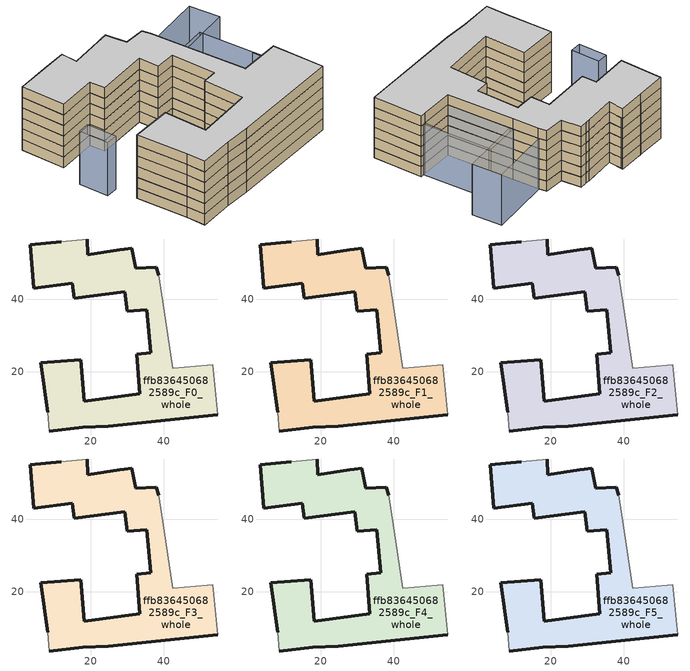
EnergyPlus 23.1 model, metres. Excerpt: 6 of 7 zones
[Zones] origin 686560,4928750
ffb836450682589c_F0_whole
 floor ground (EU_floor_Construction): 55,8.16 53.5,22 52.02,21.86 42.55,21 39.72,39.49 38.63,46.62 38.01,48.81 32.41,48.54 31.28,54.03 29.17,53.76 27.96,53.6 19.1,52.28 18.99,56.62 11.81,55.89 3.22,55.04 4.2,43.12 14.84,44.42 15.34,40.34 29.35,42.06 29.94,36.68 35.36,37.16 36.45,25.28 32.69,24.89 33.41,13.95 18.11,11.87 17.22,23.38 6.24,22.52 8.11,8.87 8.57,3.73 17.78,4.77 24.76,5.09 z0
 wall outside (EU_wall_Construction): 18.99,56.62 19.1,52.28 27.96,53.6 29.17,53.76 31.28,54.03 32.41,48.54 38.01,48.81 38.63,46.62 / 55,8.16 24.76,5.09 17.78,4.77 8.57,3.73 / 8.11,8.87 6.24,22.52 17.22,23.38 18.11,11.87 33.41,13.95 32.69,24.89 36.45,25.28 35.36,37.16 29.94,36.68 29.35,42.06 15.34,40.34 14.84,44.42 4.2,43.12 3.22,55.04 11.81,55.89 z0:3
 wall adiabatic (EU_wall_Construction): 11.81,55.89 18.99,56.62 / 38.63,46.62 39.72,39.49 42.55,21 52.02,21.86 53.5,22 55,8.16 / 8.57,3.73 8.11,8.87 z0:3
ffb836450682589c_F1_whole
 floor to ffb836450682589c_F0_whole (EU_floor_Construction): 55,8.16 53.5,22 52.02,21.86 42.55,21 39.72,39.49 38.63,46.62 38.01,48.81 32.41,48.54 31.28,54.03 29.17,53.76 27.96,53.6 19.1,52.28 18.99,56.62 11.81,55.89 3.22,55.04 4.2,43.12 14.84,44.42 15.34,40.34 29.35,42.06 29.94,36.68 35.36,37.16 36.45,25.28 32.69,24.89 33.41,13.95 18.11,11.87 17.22,23.38 6.24,22.52 8.11,8.87 8.57,3.73 17.78,4.77 24.76,5.09 z3
 wall outside (EU_wall_Construction): 18.99,56.62 19.1,52.28 27.96,53.6 29.17,53.76 31.28,54.03 32.41,48.54 38.01,48.81 38.63,46.62 / 55,8.16 24.76,5.09 17.78,4.77 8.57,3.73 / 8.11,8.87 6.24,22.52 17.22,23.38 18.11,11.87 33.41,13.95 32.69,24.89 36.45,25.28 35.36,37.16 29.94,36.68 29.35,42.06 15.34,40.34 14.84,44.42 4.2,43.12 3.22,55.04 11.81,55.89 z3:6
 wall adiabatic (EU_wall_Construction): 11.81,55.89 18.99,56.62 / 38.63,46.62 39.72,39.49 42.55,21 52.02,21.86 53.5,22 55,8.16 / 8.57,3.73 8.11,8.87 z3:6
ffb836450682589c_F2_whole
 floor to ffb836450682589c_F1_whole (EU_floor_Construction): 55,8.16 53.5,22 52.02,21.86 42.55,21 39.72,39.49 38.63,46.62 38.01,48.81 32.41,48.54 31.28,54.03 29.17,53.76 27.96,53.6 19.1,52.28 18.99,56.62 11.81,55.89 3.22,55.04 4.2,43.12 14.84,44.42 15.34,40.34 29.35,42.06 29.94,36.68 35.36,37.16 36.45,25.28 32.69,24.89 33.41,13.95 18.11,11.87 17.22,23.38 6.24,22.52 8.11,8.87 8.57,3.73 17.78,4.77 24.76,5.09 z6
 wall outside (EU_wall_Construction): 18.99,56.62 19.1,52.28 27.96,53.6 29.17,53.76 31.28,54.03 32.41,48.54 38.01,48.81 38.63,46.62 / 55,8.16 24.76,5.09 17.78,4.77 8.57,3.73 / 8.11,8.87 6.24,22.52 17.22,23.38 18.11,11.87 33.41,13.95 32.69,24.89 36.45,25.28 35.36,37.16 29.94,36.68 29.35,42.06 15.34,40.34 14.84,44.42 4.2,43.12 3.22,55.04 11.81,55.89 z6:9
 wall adiabatic (EU_wall_Construction): 11.81,55.89 18.99,56.62 / 38.63,46.62 39.72,39.49 42.55,21 52.02,21.86 53.5,22 55,8.16 / 8.57,3.73 8.11,8.87 z6:9
ffb836450682589c_F3_whole
 floor to ffb836450682589c_F2_whole (EU_floor_Construction): 55,8.16 53.5,22 52.02,21.86 42.55,21 39.72,39.49 38.63,46.62 38.01,48.81 32.41,48.54 31.28,54.03 29.17,53.76 27.96,53.6 19.1,52.28 18.99,56.62 11.81,55.89 3.22,55.04 4.2,43.12 14.84,44.42 15.34,40.34 29.35,42.06 29.94,36.68 35.36,37.16 36.45,25.28 32.69,24.89 33.41,13.95 18.11,11.87 17.22,23.38 6.24,22.52 8.11,8.87 8.57,3.73 17.78,4.77 24.76,5.09 z9
 wall outside (EU_wall_Construction): 18.99,56.62 19.1,52.28 27.96,53.6 29.17,53.76 31.28,54.03 32.41,48.54 38.01,48.81 38.63,46.62 / 55,8.16 24.76,5.09 17.78,4.77 8.57,3.73 / 8.11,8.87 6.24,22.52 17.22,23.38 18.11,11.87 33.41,13.95 32.69,24.89 36.45,25.28 35.36,37.16 29.94,36.68 29.35,42.06 15.34,40.34 14.84,44.42 4.2,43.12 3.22,55.04 11.81,55.89 z9:12
 wall adiabatic (EU_wall_Construction): 11.81,55.89 18.99,56.62 / 38.63,46.62 39.72,39.49 42.55,21 52.02,21.86 53.5,22 55,8.16 / 8.57,3.73 8.11,8.87 z9:12
ffb836450682589c_F4_whole
 floor to ffb836450682589c_F3_whole (EU_floor_Construction): 55,8.16 53.5,22 52.02,21.86 42.55,21 39.72,39.49 38.63,46.62 38.01,48.81 32.41,48.54 31.28,54.03 29.17,53.76 27.96,53.6 19.1,52.28 18.99,56.62 11.81,55.89 3.22,55.04 4.2,43.12 14.84,44.42 15.34,40.34 29.35,42.06 29.94,36.68 35.36,37.16 36.45,25.28 32.69,24.89 33.41,13.95 18.11,11.87 17.22,23.38 6.24,22.52 8.11,8.87 8.57,3.73 17.78,4.77 24.76,5.09 z12
 wall outside (EU_wall_Construction): 18.99,56.62 19.1,52.28 27.96,53.6 29.17,53.76 31.28,54.03 32.41,48.54 38.01,48.81 38.63,46.62 / 55,8.16 24.76,5.09 17.78,4.77 8.57,3.73 / 8.11,8.87 6.24,22.52 17.22,23.38 18.11,11.87 33.41,13.95 32.69,24.89 36.45,25.28 35.36,37.16 29.94,36.68 29.35,42.06 15.34,40.34 14.84,44.42 4.2,43.12 3.22,55.04 11.81,55.89 z12:15
 wall adiabatic (EU_wall_Construction): 11.81,55.89 18.99,56.62 / 38.63,46.62 39.72,39.49 42.55,21 52.02,21.86 53.5,22 55,8.16 / 8.57,3.73 8.11,8.87 z12:15
ffb836450682589c_F5_whole
 floor to ffb836450682589c_F4_whole (EU_floor_Construction): 55,8.16 53.5,22 52.02,21.86 42.55,21 39.72,39.49 38.63,46.62 38.01,48.81 32.41,48.54 31.28,54.03 29.17,53.76 27.96,53.6 19.1,52.28 18.99,56.62 11.81,55.89 3.22,55.04 4.2,43.12 14.84,44.42 15.34,40.34 29.35,42.06 29.94,36.68 35.36,37.16 36.45,25.28 32.69,24.89 33.41,13.95 18.11,11.87 17.22,23.38 6.24,22.52 8.11,8.87 8.57,3.73 17.78,4.77 24.76,5.09 z15
 wall outside (EU_wall_Construction): 18.99,56.62 19.1,52.28 27.96,53.6 29.17,53.76 31.28,54.03 32.41,48.54 38.01,48.81 38.63,46.62 / 55,8.16 24.76,5.09 17.78,4.77 8.57,3.73 / 8.11,8.87 6.24,22.52 17.22,23.38 18.11,11.87 33.41,13.95 32.69,24.89 36.45,25.28 35.36,37.16 29.94,36.68 29.35,42.06 15.34,40.34 14.84,44.42 4.2,43.12 3.22,55.04 11.81,55.89 z15:18
 wall adiabatic (EU_wall_Construction): 11.81,55.89 18.99,56.62 / 38.63,46.62 39.72,39.49 42.55,21 52.02,21.86 53.5,22 55,8.16 / 8.57,3.73 8.11,8.87 z15:18
 ceiling to ffb836450682589c_F6_whole (EU_floor_Construction): 38.01,48.81 38.63,46.62 39.72,39.49 42.55,21 52.02,21.86 53.5,22 55,8.16 24.76,5.09 17.78,4.77 8.57,3.73 8.11,8.87 6.24,22.52 17.22,23.38 18.11,11.87 33.41,13.95 32.69,24.89 36.45,25.28 35.36,37.16 29.94,36.68 29.35,42.06 15.34,40.34 14.84,44.42 4.2,43.12 3.22,55.04 11.81,55.89 18.99,56.62 19.1,52.28 27.96,53.6 29.17,53.76 31.28,54.03 32.41,48.54 z18
shading: 7.11,17.64 8.7,3.74 / 53.55,8 51.5,26.6 / 19.01,56.05 11.69,55.89 / 42.64,20.43 39.72,39.55 / 39.72,39.55 49.58,41.06 / 49.58,41.06 52.5,21.94 / 52.5,21.94 42.64,20.43 / 4.86,36.49 5.64,28.55 / 5.64,28.55 2.6,28.25 / 2.6,28.25 1.81,36.18 / 1.81,36.18 4.86,36.49 / 57.29,41.67 39.9,38.53 / 39.9,38.53 38.42,46.67 / 38.42,46.67 55.81,49.82 / 55.81,49.82 57.29,41.67 z0:15
[Building]
EU S2 Campaign: North Axis=0; Terrain=City; Solar Distribution=FullExterior
[Site:Location]
Bologna: Latitude=44.5; Longitude=11.25; Time Zone=1; Elevation=37
[SizingPeriod:WeatherFileDays]
AnnualSizingPeriod: Begin Month=1; Begin Day of Month=1; End Month=12; End Day of Month=31; Day of Week for Start Day=Monday; Use Weather File Daylight Saving Period=No; Use Weather File Rain and Snow Indicators=No
[MATERIAL]
EU_InternalMass_Material: Roughness=MediumRough; Thickness=0.1; Conductivity=1; Density=1800; Specific Heat=900; Thermal Absorptance=0.9; Solar Absorptance=0.7; Visible Absorptance=0.7
[MATERIAL:NOMASS] Roughness=MediumRough; Thermal Absorptance=0.9; Solar Absorptance=0.7; Visible Absorptance=0.7
Name | Thermal Resistance
EU_wall_NoMass | 0.905828
EU_floor_NoMass | 0.67114
[CONSTRUCTION]
EU_wall_Construction: EU_wall_NoMass
EU_floor_Construction: EU_floor_NoMass
EU_InternalMass_Construction: EU_InternalMass_Material
[ZONE] Type=1; Multiplier=1; Ceiling Height=autocalculate; Floor Area=autocalculate; Part of Total Floor Area=Yes
Name | Volume
ffb836450682589c_F0_whole | 3463.58
ffb836450682589c_F1_whole; ffb836450682589c_F2_whole; ffb836450682589c_F3_whole; ffb836450682589c_F4_whole; ffb836450682589c_F5_whole | 3463.59
[INTERNALMASS] Construction=EU_InternalMass_Construction; Surface Area=1154.53
Name | Zone or ZoneList
ffb836450682589c_F0_whole_EU_InternalMass | ffb836450682589c_F0_whole
ffb836450682589c_F1_whole_EU_InternalMass | ffb836450682589c_F1_whole
ffb836450682589c_F2_whole_EU_InternalMass | ffb836450682589c_F2_whole
ffb836450682589c_F3_whole_EU_InternalMass | ffb836450682589c_F3_whole
ffb836450682589c_F4_whole_EU_InternalMass | ffb836450682589c_F4_whole
ffb836450682589c_F5_whole_EU_InternalMass | ffb836450682589c_F5_whole
[OTHEREQUIPMENT] Fuel Type=Electricity; Design Level Calculation Method=Watts/Area; Power per Zone Floor Area=1; Fraction Latent=0; Fraction Radiant=0; Fraction Lost=0; Carbon Dioxide Generation Rate=0; EndUse Subcategory=EU_Step8_InternalGains
Name | Zone or ZoneList or Space or SpaceList | Schedule
EU_Step8_InternalGain_ffb836450682589c_F0_whole_f000 | ffb836450682589c_F0_whole | EU_Step8_GainSchedule_ffb836450682589c_F0_whole_f000
EU_Step8_InternalGain_ffb836450682589c_F1_whole_f000 | ffb836450682589c_F1_whole | EU_Step8_GainSchedule_ffb836450682589c_F1_whole_f000
EU_Step8_InternalGain_ffb836450682589c_F2_whole_f000 | ffb836450682589c_F2_whole | EU_Step8_GainSchedule_ffb836450682589c_F2_whole_f000
EU_Step8_InternalGain_ffb836450682589c_F3_whole_f000 | ffb836450682589c_F3_whole | EU_Step8_GainSchedule_ffb836450682589c_F3_whole_f000
EU_Step8_InternalGain_ffb836450682589c_F4_whole_f000 | ffb836450682589c_F4_whole | EU_Step8_GainSchedule_ffb836450682589c_F4_whole_f000
EU_Step8_InternalGain_ffb836450682589c_F5_whole_f000 | ffb836450682589c_F5_whole | EU_Step8_GainSchedule_ffb836450682589c_F5_whole_f000
[ZONEVENTILATION:DESIGNFLOWRATE] Schedule=EU_AlwaysOn; Design Flow Rate Calculation Method=AirChanges/Hour; Air Changes per Hour=0.73129; Ventilation Type=Natural; Fan Pressure Rise=0; Fan Total Efficiency=1; Constant Term Coefficient=1; Temperature Term Coefficient=0; Velocity Term Coefficient=0; Velocity Squared Term Coefficient=0; Minimum Indoor Temperature=-100; Maximum Indoor Temperature=100; Delta Temperature=-100; Minimum Outdoor Temperature=-100; Maximum Outdoor Temperature=100; Maximum Wind Speed=40
Name | Zone or ZoneList or Space or SpaceList
EU_ConstantAir_ffb836450682589c_F0_whole | ffb836450682589c_F0_whole
EU_ConstantAir_ffb836450682589c_F1_whole | ffb836450682589c_F1_whole
EU_ConstantAir_ffb836450682589c_F2_whole | ffb836450682589c_F2_whole
EU_ConstantAir_ffb836450682589c_F3_whole | ffb836450682589c_F3_whole
EU_ConstantAir_ffb836450682589c_F4_whole | ffb836450682589c_F4_whole
EU_ConstantAir_ffb836450682589c_F5_whole | ffb836450682589c_F5_whole
[HVACTEMPLATE:THERMOSTAT] Constant Heating Setpoint=20; Constant Cooling Setpoint=50
EU_HeatOnly_ffb836450682589c_F0_whole; EU_HeatOnly_ffb836450682589c_F1_whole; EU_HeatOnly_ffb836450682589c_F2_whole; EU_HeatOnly_ffb836450682589c_F3_whole; EU_HeatOnly_ffb836450682589c_F4_whole; EU_HeatOnly_ffb836450682589c_F5_whole; EU_HeatOnly_ffb836450682589c_F6_whole
[HVACTEMPLATE:ZONE:IDEALLOADSAIRSYSTEM] System Availability Schedule=EU_AlwaysOn; Maximum Heating Supply Air Temperature=50; Minimum Cooling Supply Air Temperature=13; Maximum Heating Supply Air Humidity Ratio=0.0156; Minimum Cooling Supply Air Humidity Ratio=0.0077; Heating Limit=NoLimit; Cooling Limit=NoLimit; Heating Availability Schedule=EU_AlwaysOn; Cooling Availability Schedule=EU_CoolingOff; Dehumidification Control Type=ConstantSensibleHeatRatio; Cooling Sensible Heat Ratio=0.7; Dehumidification Setpoint=60; Humidification Control Type=None; Humidification Setpoint=30; Outdoor Air Method=None; Outdoor Air Flow Rate per Person=0.00944; Outdoor Air Flow Rate per Zone Floor Area=0; Outdoor Air Flow Rate per Zone=0; Demand Controlled Ventilation Type=None; Outdoor Air Economizer Type=NoEconomizer; Heat Recovery Type=None; Sensible Heat Recovery Effectiveness=0.7; Latent Heat Recovery Effectiveness=0.65
Name | Template Thermostat
ffb836450682589c_F0_whole | EU_HeatOnly_ffb836450682589c_F0_whole
ffb836450682589c_F1_whole | EU_HeatOnly_ffb836450682589c_F1_whole
ffb836450682589c_F2_whole | EU_HeatOnly_ffb836450682589c_F2_whole
ffb836450682589c_F3_whole | EU_HeatOnly_ffb836450682589c_F3_whole
ffb836450682589c_F4_whole | EU_HeatOnly_ffb836450682589c_F4_whole
ffb836450682589c_F5_whole | EU_HeatOnly_ffb836450682589c_F5_whole
[SIZING:ZONE] Zone Cooling Design Supply Air Temperature Input Method=SupplyAirTemperature; Zone Cooling Design Supply Air Temperature=13; Zone Heating Design Supply Air Temperature Input Method=SupplyAirTemperature; Zone Heating Design Supply Air Temperature=50; Zone Cooling Design Supply Air Humidity Ratio=0.008; Zone Heating Design Supply Air Humidity Ratio=0.008; Cooling Design Air Flow Method=DesignDay; Cooling Design Air Flow Rate=0; Cooling Minimum Air Flow per Zone Floor Area=0.000762; Cooling Minimum Air Flow=0; Cooling Minimum Air Flow Fraction=0.2; Heating Design Air Flow Method=DesignDay; Heating Design Air Flow Rate=0; Heating Maximum Air Flow per Zone Floor Area=0.002032; Heating Maximum Air Flow=0.141576; Heating Maximum Air Flow Fraction=0.3; Account for Dedicated Outdoor Air System=No; Dedicated Outdoor Air System Control Strategy=NeutralSupplyAir; Dedicated Outdoor Air Low Setpoint Temperature for Design=autosize; Dedicated Outdoor Air High Setpoint Temperature for Design=autosize; Zone Load Sizing Method=Sensible Load Only No Latent Load; Zone Latent Cooling Design Supply Air Humidity Ratio Input Method=HumidityRatioDifference; Zone Cooling Design Supply Air Humidity Ratio Difference=0.005; Zone Latent Heating Design Supply Air Humidity Ratio Input Method=HumidityRatioDifference; Zone Humidification Design Supply Air Humidity Ratio Difference=0.005
ffb836450682589c_F0_whole; ffb836450682589c_F1_whole; ffb836450682589c_F2_whole; ffb836450682589c_F3_whole; ffb836450682589c_F4_whole; ffb836450682589c_F5_whole
[SCHEDULE:CONSTANT]
Name | Hourly Value
EU_AlwaysOn | 1
EU_CoolingOff | 0
[SCHEDULE:FILE] Column Number=1; Rows to Skip at Top=0; Number of Hours of Data=8760; Column Separator=Comma; Interpolate to Timestep=No; Minutes per Item=60; Adjust Schedule for Daylight Savings=Yes
Name | File
EU_Step8_GainSchedule_ffb836450682589c_F0_whole_f000 | ../../schedules/ffb836450682589c/ffb836450682589c_F0_whole_f000_gain.csv
EU_Step8_GainSchedule_ffb836450682589c_F1_whole_f000 | ../../schedules/ffb836450682589c/ffb836450682589c_F1_whole_f000_gain.csv
EU_Step8_GainSchedule_ffb836450682589c_F2_whole_f000 | ../../schedules/ffb836450682589c/ffb836450682589c_F2_whole_f000_gain.csv
EU_Step8_GainSchedule_ffb836450682589c_F3_whole_f000 | ../../schedules/ffb836450682589c/ffb836450682589c_F3_whole_f000_gain.csv
EU_Step8_GainSchedule_ffb836450682589c_F4_whole_f000 | ../../schedules/ffb836450682589c/ffb836450682589c_F4_whole_f000_gain.csv
EU_Step8_GainSchedule_ffb836450682589c_F5_whole_f000 | ../../schedules/ffb836450682589c/ffb836450682589c_F5_whole_f000_gain.csv
